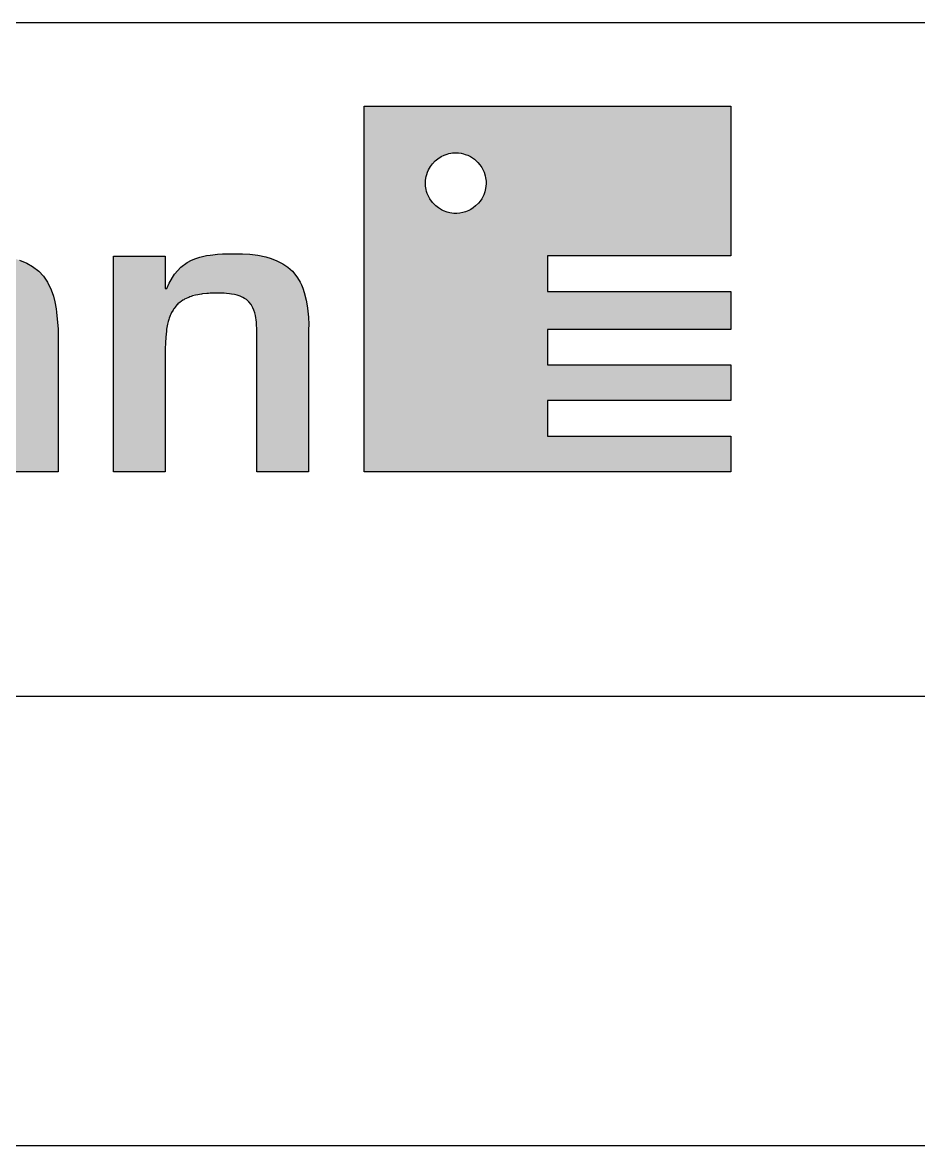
# Model space of a CAD drawing. Header units: millimetres. Extents: x -6000 to 67338, y -125 to 21000.
# Drawn here: x 53099 to 55092, y 0 to 2500 of the extents above; entities that cross this region are included whole.
import ezdxf
from ezdxf.enums import TextEntityAlignment as Align

# ---------------------------------------------------------------- set-up
doc = ezdxf.new("R2010")
doc.units = ezdxf.units.MM
doc.header["$LTSCALE"] = 50
for name, color, linetype in [('00KAD025', 2, 'Continuous'), ('00KAD070', 5, 'Continuous'), ('BL$2----', 7, 'Continuous'), ('BL$4----', 7, 'Continuous')]:
    doc.layers.add(name, color=color, linetype=linetype)
doc.styles.add('STABICAD-025', font='ISOCP.SHX', dxfattribs={"height": 125})
doc.styles.add('STABICAD-035', font='ISOCP.SHX', dxfattribs={"height": 175})
doc.styles.add('STABICAD-050', font='ISOCP.SHX', dxfattribs={"height": 250})

# ---------------------------------------------------------------- blocks, each defined once
blk = doc.blocks.new('A4-LANDSCAPE')
at = {"layer": '00KAD025', "linetype": 'Continuous'}
blk.add_line((0, 0), (297, 0), dxfattribs=at)
at = {"layer": '00KAD070', "linetype": 'Continuous'}
blk.add_line((10, 10), (287, 10), dxfattribs=at)
blk = doc.blocks.new('tb.logo')
h = blk.add_hatch(color=10)
h.paths.add_polyline_path([(46.789, 3.168), (50.866, 3.168), (50.866, 4.014), (46.789, 4.014), (46.789, 4.806), (50.866, 4.806), (50.866, 8.136), (42.711, 8.136), (42.711, 0), (50.866, 0), (50.866, 0.792), (46.789, 0.792), (46.789, 1.584), (50.866, 1.584), (50.866, 2.376), (46.789, 2.376)])
h.paths.add_polyline_path([(44.965, 5.785), (44.907, 5.768), (44.837, 5.755), (44.771, 5.75), (44.707, 5.751), (44.619, 5.762), (44.558, 5.777), (44.479, 5.806), (44.431, 5.83), (44.363, 5.872), (44.304, 5.918), (44.267, 5.953), (44.229, 5.995), (44.173, 6.074), (44.14, 6.136), (44.116, 6.192), (44.101, 6.24), (44.09, 6.283), (44.078, 6.359), (44.075, 6.423), (44.078, 6.489), (44.092, 6.574), (44.103, 6.617), (44.12, 6.666), (44.142, 6.716), (44.186, 6.794), (44.231, 6.855), (44.29, 6.918), (44.349, 6.966), (44.425, 7.015), (44.488, 7.046), (44.572, 7.076), (44.659, 7.093), (44.734, 7.099), (44.809, 7.096), (44.873, 7.087), (44.918, 7.078), (44.962, 7.064), (45.018, 7.043), (45.078, 7.013), (45.122, 6.986), (45.183, 6.943), (45.241, 6.886), (45.285, 6.834), (45.328, 6.771), (45.353, 6.726), (45.38, 6.664), (45.404, 6.589), (45.414, 6.538), (45.423, 6.464), (45.423, 6.405), (45.413, 6.302), (45.396, 6.23), (45.37, 6.16), (45.327, 6.076), (45.29, 6.021), (45.254, 5.976), (45.192, 5.916), (45.14, 5.874), (45.084, 5.838), (45.043, 5.817)], flags=16)
h = blk.add_hatch(color=152)
h.paths.add_polyline_path([(32.435, 4.715), (32.328, 4.671), (32.224, 4.618), (32.133, 4.559), (32.046, 4.488), (31.964, 4.405), (31.88, 4.292), (31.793, 4.126), (31.745, 3.991), (31.706, 3.831), (31.683, 3.679), (31.673, 3.542), (31.669, 3.4), (32.821, 3.4), (32.821, 3.444), (32.823, 3.491), (32.829, 3.54), (32.831, 3.563), (32.844, 3.633), (32.856, 3.675), (32.876, 3.735), (32.905, 3.795), (32.94, 3.846), (32.976, 3.887), (33.009, 3.916), (33.048, 3.945), (33.087, 3.968), (33.143, 3.994), (33.183, 4.009), (33.231, 4.023), (33.273, 4.033), (33.323, 4.043), (33.37, 4.05), (33.431, 4.057), (33.513, 4.063), (33.57, 4.065), (33.628, 4.066), (33.671, 4.067), (33.73, 4.067), (33.789, 4.066), (33.852, 4.065), (33.909, 4.063), (33.969, 4.06), (34.019, 4.056), (34.077, 4.05), (34.134, 4.043), (34.178, 4.036), (34.242, 4.024), (34.282, 4.014), (34.368, 3.988), (34.423, 3.965), (34.482, 3.934), (34.534, 3.896), (34.582, 3.851), (34.625, 3.799), (34.658, 3.737), (34.684, 3.678), (34.704, 3.611), (34.719, 3.54), (34.729, 3.477), (34.736, 3.409), (34.743, 3.317), (34.749, 3.132), (34.749, 2.429), (34.749, 2.395), (34.713, 2.395), (34.692, 2.435), (34.655, 2.496), (34.593, 2.577), (34.576, 2.597), (34.541, 2.634), (34.509, 2.664), (34.472, 2.695), (34.445, 2.715), (34.416, 2.736), (34.351, 2.775), (34.314, 2.795), (34.308, 2.798), (34.28, 2.811), (34.218, 2.836), (34.122, 2.868), (34.074, 2.881), (34.012, 2.895), (33.966, 2.904), (33.875, 2.917), (33.791, 2.927), (33.758, 2.93), (33.638, 2.937), (33.541, 2.941), (33.487, 2.942), (33.41, 2.943), (33.333, 2.943), (33.271, 2.943), (33.174, 2.942), (33.102, 2.94), (33.055, 2.939), (33.007, 2.937), (32.89, 2.929), (32.769, 2.918), (32.66, 2.904), (32.576, 2.891), (32.473, 2.87), (32.418, 2.857), (32.31, 2.826), (32.193, 2.783), (32.135, 2.757), (32.032, 2.703), (31.984, 2.672), (31.914, 2.622), (31.851, 2.567), (31.822, 2.539), (31.776, 2.488), (31.744, 2.448), (31.703, 2.39), (31.659, 2.316), (31.622, 2.24), (31.595, 2.176), (31.57, 2.103), (31.543, 2.005), (31.52, 1.897), (31.501, 1.766), (31.496, 1.704), (31.489, 1.599), (31.487, 1.488), (31.489, 1.348), (31.499, 1.185), (31.515, 1.061), (31.536, 0.942), (31.556, 0.857), (31.603, 0.711), (31.656, 0.593), (31.721, 0.48), (31.81, 0.366), (31.932, 0.253), (32.059, 0.168), (32.164, 0.115), (32.356, 0.045), (32.452, 0.02), (32.62, -0.013), (32.737, -0.028), (32.875, -0.041), (33.09, -0.052), (33.221, -0.054), (33.384, -0.054), (33.529, -0.052), (33.673, -0.045), (33.829, -0.03), (33.983, -0.006), (34.097, 0.02), (34.224, 0.061), (34.316, 0.101), (34.421, 0.159), (34.534, 0.246), (34.599, 0.312), (34.723, 0.499), (34.768, 0.603), (34.795, 0.603), (34.788, 0.505), (34.749, 0), (35.901, 0), (35.901, 3.007), (35.901, 3.176), (35.871, 3.548), (35.859, 3.627), (35.831, 3.779), (35.798, 3.907), (35.75, 4.049), (35.666, 4.222), (35.578, 4.352), (35.471, 4.466), (35.336, 4.57), (35.205, 4.644), (35.048, 4.708), (34.915, 4.748), (34.743, 4.786), (34.578, 4.811), (34.405, 4.83), (34.246, 4.841), (34.056, 4.849), (33.889, 4.852), (33.736, 4.853), (33.572, 4.853), (33.436, 4.851), (33.234, 4.845), (33.035, 4.832), (32.871, 4.814), (32.716, 4.789), (32.554, 4.752)])
h.paths.add_polyline_path([(33.077, 2.116), (33.174, 2.134), (33.26, 2.145), (33.329, 2.15), (33.421, 2.154), (33.486, 2.156), (33.565, 2.157), (33.667, 2.157), (33.745, 2.157), (33.833, 2.156), (33.972, 2.152), (34.173, 2.134), (34.214, 2.128), (34.317, 2.105), (34.364, 2.091), (34.426, 2.067), (34.478, 2.041), (34.524, 2.012), (34.57, 1.976), (34.618, 1.928), (34.668, 1.852), (34.702, 1.777), (34.723, 1.715), (34.738, 1.635), (34.746, 1.561), (34.749, 1.468), (34.748, 1.412), (34.744, 1.351), (34.734, 1.273), (34.722, 1.213), (34.703, 1.147), (34.681, 1.091), (34.648, 1.028), (34.622, 0.99), (34.565, 0.927), (34.524, 0.892), (34.48, 0.863), (34.406, 0.824), (34.349, 0.802), (34.298, 0.786), (34.213, 0.766), (34.128, 0.753), (34.046, 0.744), (33.936, 0.736), (33.852, 0.733), (33.774, 0.732), (33.709, 0.732), (33.598, 0.732), (33.524, 0.733), (33.45, 0.735), (33.371, 0.738), (33.315, 0.741), (33.236, 0.748), (33.139, 0.76), (33.081, 0.771), (33.033, 0.782), (32.984, 0.797), (32.919, 0.823), (32.865, 0.852), (32.797, 0.905), (32.751, 0.96), (32.71, 1.03), (32.691, 1.078), (32.672, 1.138), (32.659, 1.2), (32.649, 1.265), (32.644, 1.315), (32.64, 1.38), (32.638, 1.455), (32.639, 1.53), (32.642, 1.577), (32.651, 1.652), (32.669, 1.737), (32.686, 1.792), (32.727, 1.88), (32.763, 1.933), (32.815, 1.989), (32.861, 2.025), (32.953, 2.077)], flags=16)
blk.add_hatch(color=152).paths.add_polyline_path([(38.287, 4.077), (38.287, 4.798), (37.136, 4.798), (37.136, 0), (38.287, 0), (38.287, 1.954), (38.287, 2.543), (38.286, 2.734), (38.291, 2.867), (38.298, 2.993), (38.312, 3.131), (38.317, 3.169), (38.327, 3.23), (38.338, 3.284), (38.353, 3.346), (38.37, 3.404), (38.393, 3.466), (38.415, 3.518), (38.429, 3.544), (38.463, 3.605), (38.494, 3.649), (38.532, 3.695), (38.565, 3.729), (38.628, 3.782), (38.685, 3.821), (38.736, 3.849), (38.797, 3.877), (38.849, 3.897), (38.896, 3.912), (38.962, 3.929), (39.008, 3.939), (39.052, 3.948), (39.107, 3.956), (39.212, 3.968), (39.267, 3.972), (39.325, 3.974), (39.37, 3.976), (39.452, 3.976), (39.497, 3.976), (39.58, 3.973), (39.652, 3.968), (39.716, 3.961), (39.757, 3.955), (39.827, 3.942), (39.884, 3.928), (39.956, 3.904), (40.032, 3.87), (40.105, 3.821), (40.144, 3.783), (40.195, 3.72), (40.229, 3.664), (40.257, 3.598), (40.277, 3.535), (40.291, 3.478), (40.314, 3.326), (40.325, 3.121), (40.326, 2.253), (40.326, 0), (41.477, 0), (41.477, 2.361), (41.477, 3.162), (41.479, 3.275), (41.471, 3.441), (41.45, 3.642), (41.437, 3.733), (41.422, 3.816), (41.378, 3.99), (41.344, 4.087), (41.315, 4.157), (41.285, 4.22), (41.229, 4.317), (41.173, 4.394), (41.114, 4.461), (41.016, 4.551), (40.906, 4.628), (40.772, 4.697), (40.641, 4.747), (40.525, 4.781), (40.345, 4.817), (40.172, 4.839), (40.003, 4.85), (39.856, 4.853), (39.745, 4.853), (39.638, 4.851), (39.561, 4.848), (39.448, 4.841), (39.348, 4.831), (39.287, 4.823), (39.201, 4.809), (39.059, 4.776), (38.967, 4.747), (38.874, 4.709), (38.771, 4.654), (38.632, 4.552), (38.489, 4.395), (38.374, 4.197), (38.324, 4.077)])
at = {"color": 10}
for points in [[(42.711, 8.136), (50.866, 8.136), (50.866, 4.806), (46.789, 4.806), (46.789, 4.014), (50.866, 4.014), (50.866, 3.168), (46.789, 3.168), (46.789, 2.376), (50.866, 2.376), (50.866, 1.584), (46.789, 1.584), (46.789, 0.792), (50.866, 0.792), (50.866, 0), (42.711, 0), (42.711, 8.136)], [(44.746, 7.099), (44.809, 7.096), (44.873, 7.087), (44.918, 7.078), (44.962, 7.064), (45.018, 7.043), (45.078, 7.013), (45.122, 6.986), (45.164, 6.956), (45.197, 6.928), (45.241, 6.886), (45.285, 6.834), (45.328, 6.771), (45.353, 6.726), (45.38, 6.664), (45.404, 6.589), (45.414, 6.538), (45.423, 6.464), (45.423, 6.405), (45.413, 6.302), (45.396, 6.23), (45.37, 6.16), (45.327, 6.076), (45.29, 6.021), (45.254, 5.976), (45.192, 5.916), (45.14, 5.874), (45.084, 5.838), (45.043, 5.817), (44.965, 5.785), (44.907, 5.768), (44.837, 5.755), (44.771, 5.75), (44.707, 5.751), (44.619, 5.762), (44.558, 5.777), (44.479, 5.806), (44.431, 5.83), (44.363, 5.872), (44.304, 5.918), (44.267, 5.953), (44.229, 5.995), (44.173, 6.074), (44.14, 6.136), (44.116, 6.192), (44.101, 6.24), (44.09, 6.283), (44.078, 6.359), (44.075, 6.423), (44.078, 6.489), (44.092, 6.574), (44.103, 6.617), (44.12, 6.666), (44.142, 6.716), (44.186, 6.794), (44.231, 6.855), (44.29, 6.918), (44.349, 6.966), (44.425, 7.015), (44.488, 7.046), (44.555, 7.07), (44.593, 7.08), (44.642, 7.09), (44.678, 7.095), (44.718, 7.098), (44.735, 7.099), (44.746, 7.099)]]:
    blk.add_lwpolyline(points, dxfattribs=at)
at = {"color": 152}
for points in [[(35.048, 4.708), (35.205, 4.644), (35.336, 4.57), (35.471, 4.466), (35.578, 4.352), (35.666, 4.222), (35.75, 4.049), (35.798, 3.907), (35.831, 3.779), (35.859, 3.627), (35.871, 3.548), (35.901, 3.176), (35.901, 3.007), (35.901, 0), (34.749, 0)], [(38.287, 0), (37.136, 0), (37.136, 4.798), (38.287, 4.798), (38.287, 4.077), (38.324, 4.077), (38.374, 4.197), (38.489, 4.395), (38.632, 4.552), (38.771, 4.654), (38.874, 4.709), (38.967, 4.747), (39.059, 4.776), (39.201, 4.809), (39.287, 4.823), (39.348, 4.831), (39.448, 4.841), (39.561, 4.848), (39.638, 4.851), (39.745, 4.853), (39.856, 4.853), (40.003, 4.85), (40.172, 4.839), (40.345, 4.817), (40.525, 4.781), (40.641, 4.747), (40.772, 4.697), (40.906, 4.628), (41.016, 4.551), (41.114, 4.461), (41.173, 4.394), (41.229, 4.317), (41.285, 4.22), (41.315, 4.157), (41.344, 4.087), (41.378, 3.99), (41.422, 3.816), (41.437, 3.733), (41.45, 3.642), (41.471, 3.441), (41.479, 3.275), (41.477, 3.162), (41.477, 2.361), (41.477, 0), (40.326, 0), (40.326, 2.253), (40.325, 3.121), (40.314, 3.326), (40.291, 3.478), (40.277, 3.535), (40.257, 3.598), (40.235, 3.65), (40.221, 3.676), (40.195, 3.72), (40.144, 3.783), (40.118, 3.808), (40.091, 3.83), (40.05, 3.858), (40.011, 3.879), (39.956, 3.904), (39.884, 3.928), (39.827, 3.942), (39.757, 3.955), (39.716, 3.961), (39.652, 3.968), (39.595, 3.972), (39.565, 3.973), (39.497, 3.976), (39.467, 3.976), (39.444, 3.976), (39.37, 3.976), (39.325, 3.974), (39.286, 3.973), (39.248, 3.97), (39.212, 3.968), (39.116, 3.957), (39.092, 3.954), (39.052, 3.948), (39.008, 3.939), (38.962, 3.929), (38.896, 3.912), (38.866, 3.902), (38.831, 3.89), (38.808, 3.881), (38.79, 3.873), (38.751, 3.856), (38.717, 3.838), (38.697, 3.827), (38.678, 3.815), (38.642, 3.792), (38.619, 3.774), (38.57, 3.733), (38.555, 3.718), (38.547, 3.711), (38.522, 3.683), (38.504, 3.661), (38.485, 3.635), (38.471, 3.616), (38.46, 3.598), (38.429, 3.544), (38.422, 3.531), (38.411, 3.508), (38.399, 3.48), (38.387, 3.451), (38.376, 3.419), (38.366, 3.39), (38.353, 3.346), (38.338, 3.284), (38.331, 3.247), (38.324, 3.213), (38.317, 3.169), (38.314, 3.146), (38.311, 3.126), (38.298, 2.993), (38.291, 2.867), (38.286, 2.734), (38.287, 2.543), (38.287, 1.954), (38.287, 0)]]:
    blk.add_lwpolyline(points, dxfattribs=at)
blk = doc.blocks.new('Title block')
at = {"color": 7, "linetype": 'Continuous'}
blk.add_line((-180, 25), (-10, 25), dxfattribs=at)
blk.add_blockref('tb.logo', (-177.5, 15))
at = {"linetype": 'Continuous'}
for tag, height, style, p in [('DW_DISCIPLINE', 2.5, 'STABICAD-025', (-40, 52.5)), ('DW_PHASE', 2.5, 'STABICAD-025', (-40, 47.5)), ('PR_DESCRIPTION', 3.5, 'STABICAD-035', (-177.5, 45)), ('DW_TYPE', 2.5, 'STABICAD-025', (-40, 42.5)), ('DW_DATE', 2.5, 'STABICAD-025', (-40, 37.5)), ('DW_DESCRIPTION', 2.5, 'STABICAD-025', (-177.5, 33.3)), ('DW_INITIALS', 2.5, 'STABICAD-025', (-40, 32.5)), ('DW_DESCRIPTION2', 2.5, 'STABICAD-025', (-177.5, 29.2)), ('DW_SCALE', 2.5, 'STABICAD-025', (-40, 27.5)), ('DW_PAPERSIZE', 5, 'STABICAD-050', (-41.5, 15)), ('MOD_CODE_', 5, 'STABICAD-050', (-24.5, 15))]:
    blk.add_attdef(tag, text='', height=height, dxfattribs=dict(at, style=style)).set_placement(p, align=Align.MIDDLE_LEFT)
at = {"linetype": 'Continuous', "style": 'STABICAD-025'}
blk.add_attdef('DW_NAME', text='', height=2.5, dxfattribs=at).set_placement((-12.5, 3.75), align=Align.RIGHT)

msp = doc.modelspace()

# ---------------------------------------------------------------- block references
at = {"layer": 'BL$2----', "xscale": 100, "yscale": 100, "zscale": 100}
msp.add_blockref('A4-LANDSCAPE', (37637.8, 0), dxfattribs=at)
at = {"layer": 'BL$4----', "xscale": 100, "yscale": 100, "zscale": 100}
msp.add_blockref('Title block', (67337.8, 0), dxfattribs=at)

doc.saveas('drawing.dxf')
